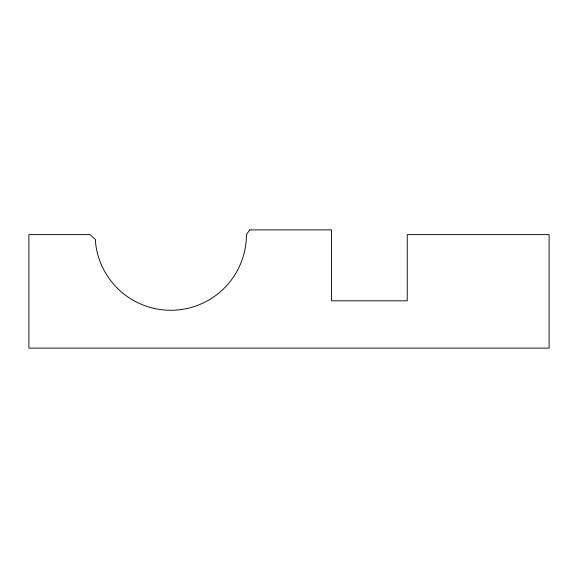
<?xml version="1.0" encoding="UTF-8"?>
<svg xmlns="http://www.w3.org/2000/svg" width="578" height="578" viewBox="0 0 578 578"><rect width="100%" height="100%" fill="white"/><g stroke="black" fill="none" stroke-linecap="round" stroke-linejoin="round"><path stroke-width="0.87" d="M249.739 229.885L246.438 234.617A75.667 75.667 0 0 1 175.719 310.119A75.667 75.667 0 0 1 95.753 244.494L95.428 239.552L90.161 234.617L28.9 234.617L28.9 348.115L549.1 348.115L549.1 234.617L407.23 234.617L407.23 300.82L331.562 300.82L331.562 229.885L249.739 229.885"/></g></svg>
